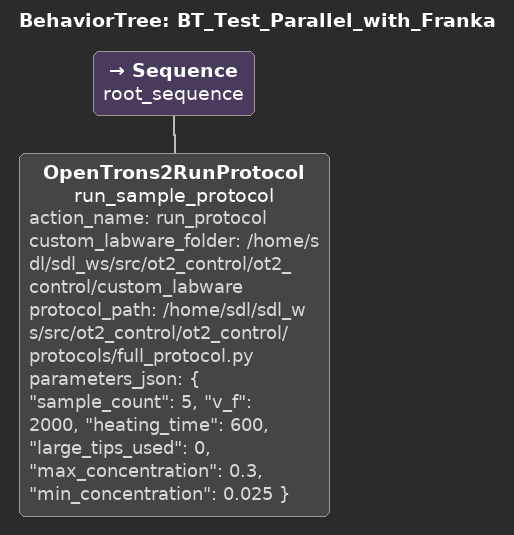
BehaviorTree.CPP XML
<root BTCPP_format="4" >
    <BehaviorTree ID="BT_Test_Parallel_with_Franka">
    <Sequence name="root_sequence">
            <OpenTrons2RunProtocol name="run_sample_protocol"
                                     action_name="run_protocol"
                                     custom_labware_folder="/home/sdl/sdl_ws/src/ot2_control/ot2_control/custom_labware"
                                     protocol_path="/home/sdl/sdl_ws/src/ot2_control/ot2_control/protocols/full_protocol.py"
                                     parameters_json='
                                      {
                                        "sample_count": 5,
                                        "v_f": 2000,
                                        "heating_time": 600,
                                        "large_tips_used": 0,
                                        "max_concentration": 0.3,
                                        "min_concentration": 0.025
                                      }
                                    '/>
    </Sequence>
    </BehaviorTree>
</root>
